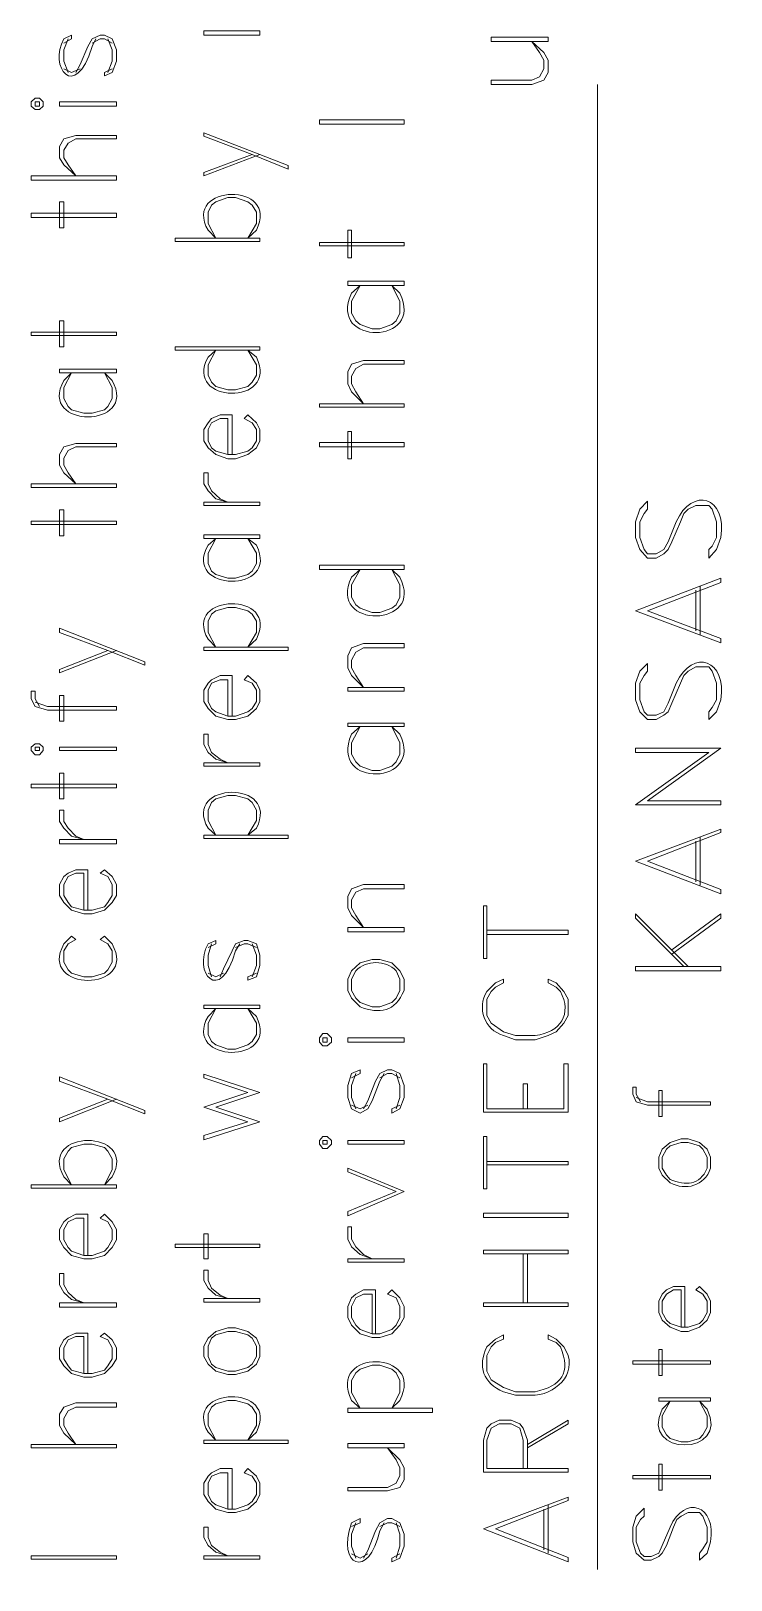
# Model space of a CAD drawing. Header units: inches. Extents: x 5 to 516, y -193 to 129.
# Drawn here: x 137.2 to 139.9, y 64.64 to 70.63 of the extents above; entities that cross this region are included whole.
import ezdxf

# ---------------------------------------------------------------- set-up
doc = ezdxf.new("R2010")
doc.units = ezdxf.units.IN
doc.header["$MEASUREMENT"] = 0
doc.layers.add('PDF_Geometry', color=7, linetype='Continuous')

msp = doc.modelspace()

# ---------------------------------------------------------------- linework, layer by layer
at = {"layer": 'PDF_Geometry', "lineweight": 15}
for points in [[(137.323641, 70.5810031), (137.353641, 70.5976698), (137.353641, 70.6110031), (137.323641, 70.5976698)], [(137.370307, 70.4676722), (137.3869737, 70.4976722), (137.4169737, 70.5676722), (137.4336404, 70.5976722), (137.4636404, 70.6110055), (137.480307, 70.6110055), (137.510307, 70.5976722), (137.5269737, 70.5543389), (137.5269737, 70.5110055), (137.510307, 70.4676722), (137.480307, 70.4543388)], [(137.3403074, 70.5976703), (137.3236407, 70.554337), (137.3236407, 70.5110036), (137.3403074, 70.4676703)], [(137.433641, 70.5676697), (137.4469744, 70.5976698)], [(137.4336412, 70.5810077), (137.4636412, 70.5976744), (137.4803079, 70.5976744), (137.5103079, 70.5810077)], [(137.4936404, 70.5976703), (137.5103071, 70.554337), (137.5103071, 70.5110036), (137.4936404, 70.4676703)], [(137.3236406, 70.481005), (137.3536406, 70.4676716), (137.3869739, 70.481005)], [(137.5103073, 70.481005), (137.4803073, 70.4676716), (137.4803073, 70.4543383)], [(139.3836408, 64.6843397), (139.3836408, 70.421007)], [(138.0803079, 70.1510082), (137.8636412, 70.0676749), (137.8636412, 70.0810082), (138.0503079, 70.1510082)], [(138.0669738, 69.857671), (138.0336405, 69.827671), (138.0669738, 69.8843377), (138.0669738, 69.9276711), (138.0503072, 69.9543377), (138.0336405, 69.9676711), (137.9869738, 69.9843377), (137.9569738, 69.9843377), (137.9103071, 69.9676711), (137.8936405, 69.9543377), (137.8803071, 69.9276711), (137.8803071, 69.8843377), (137.9103071, 69.827671), (137.8803071, 69.857671)], [(138.6203074, 69.614335), (138.5903074, 69.644335), (138.6203074, 69.584335), (138.6203074, 69.5376683), (138.6069741, 69.5076683), (138.5903074, 69.494335), (138.5436408, 69.4776683), (138.5136408, 69.4776683), (138.4669741, 69.494335), (138.4503074, 69.5076683), (138.4336408, 69.5376683), (138.4336408, 69.584335), (138.4669741, 69.644335), (138.4336408, 69.614335)], [(138.0669738, 69.3676683), (138.0336405, 69.394335), (138.0669738, 69.3376683), (138.0669738, 69.2976683), (138.0503072, 69.2710016), (138.0336405, 69.254335), (137.9869738, 69.2410016), (137.9569738, 69.2410016), (137.9103071, 69.254335), (137.8936405, 69.2710016), (137.8803071, 69.2976683), (137.8803071, 69.3376683), (137.9103071, 69.394335), (137.8803071, 69.3676683)], [(137.5103077, 69.2776718), (137.4803077, 69.3076718), (137.5103077, 69.2510051), (137.5103077, 69.2076718), (137.4936411, 69.1776718), (137.4803077, 69.1643385), (137.433641, 69.1510051), (137.4003077, 69.1510051), (137.353641, 69.1643385), (137.3403077, 69.1776718), (137.323641, 69.2076718), (137.323641, 69.2510051), (137.353641, 69.3076718), (137.323641, 69.2776718)], [(137.9736404, 68.9910011), (137.9736404, 69.1443344), (137.9269738, 69.1443344), (137.8936404, 69.1310011), (137.8803071, 69.1143344), (137.8636404, 69.0876677), (137.8636404, 69.0443344), (137.8803071, 69.0176677), (137.9103071, 68.9910011), (137.9569738, 68.9743344), (137.9869738, 68.9743344), (138.0336404, 68.9910011), (138.0669738, 69.0176677), (138.0803071, 69.0443344), (138.0803071, 69.0876677), (138.0669738, 69.1143344), (138.0336404, 69.1443344)], [(137.9569745, 68.9910011), (137.9569745, 69.1310011), (137.9269745, 69.1310011), (137.8936411, 69.1143344), (137.8803078, 69.0876677), (137.8803078, 69.0443344), (137.8936411, 69.0176677), (137.9103078, 69.0043344), (137.9569745, 68.9910011), (137.9869745, 68.9910011), (138.0336411, 69.0043344), (138.0503078, 69.0176677), (138.0669745, 69.0443344), (138.0669745, 69.0876677), (138.0503078, 69.1143344), (138.0203078, 69.1310011), (138.0336411, 69.1443344)], [(139.6869739, 68.7310016), (139.6569739, 68.6543349), (139.6403073, 68.6243349), (139.6103073, 68.6076682), (139.5769739, 68.6076682), (139.5636406, 68.6243349), (139.5469739, 68.6710016), (139.5469739, 68.7310016), (139.5636406, 68.7643349), (139.5769739, 68.7810016), (139.5769739, 68.8110016), (139.5469739, 68.7810016), (139.5303073, 68.7310016), (139.5303073, 68.6710016), (139.5469739, 68.6243349), (139.5769739, 68.5910016), (139.6103073, 68.5910016), (139.6403073, 68.6076682), (139.6569739, 68.6243349), (139.6703073, 68.6543349), (139.7036406, 68.7310016), (139.716974, 68.7643349), (139.7336406, 68.7810016), (139.7636406, 68.7943349), (139.8136406, 68.7943349), (139.826974, 68.7810016), (139.8436406, 68.7310016), (139.8436406, 68.6710016), (139.826974, 68.6376682), (139.8136406, 68.6243349), (139.8136406, 68.5910016), (139.8436406, 68.6243349), (139.8603073, 68.6710016)], [(138.0669738, 68.641004), (138.0336405, 68.6676707), (138.0669738, 68.611004), (138.0669738, 68.571004), (138.0503072, 68.541004), (138.0336405, 68.5276707), (137.9869738, 68.5143373), (137.9569738, 68.5143373), (137.9103071, 68.5276707), (137.8936405, 68.541004), (137.8803071, 68.571004), (137.8803071, 68.611004), (137.9103071, 68.6676707), (137.8803071, 68.641004)], [(138.6203074, 68.5176688), (138.5903074, 68.5476688), (138.6203074, 68.4876688), (138.6203074, 68.4410021), (138.6069741, 68.4110021), (138.5903074, 68.3976688), (138.5436408, 68.3810021), (138.5136408, 68.3810021), (138.4669741, 68.3976688), (138.4503074, 68.4110021), (138.4336408, 68.4410021), (138.4336408, 68.4876688), (138.4669741, 68.5476688), (138.4336408, 68.5176688)], [(139.5303073, 68.3876753), (139.8603073, 68.5143419), (139.8603073, 68.4976753), (139.5769739, 68.3876753), (139.8603073, 68.2810086), (139.8603073, 68.2643419)], [(139.7636407, 68.3110015), (139.7636407, 68.4676682)], [(139.7803075, 68.2943389), (139.7803075, 68.484339)], [(138.0669738, 68.2776742), (138.0336405, 68.2476742), (138.0669738, 68.3043408), (138.0669738, 68.3476742), (138.0503072, 68.3743409), (138.0336405, 68.3876742), (137.9869738, 68.4010075), (137.9569738, 68.4010075), (137.9103071, 68.3876742), (137.8936405, 68.3743409), (137.8803071, 68.3476742), (137.8803071, 68.3043408), (137.9103071, 68.2476742), (137.8803071, 68.2776742)], [(139.5303075, 68.3876753), (139.8603075, 68.2643419)], [(137.5269741, 68.2343414), (137.3069741, 68.1476747), (137.3069741, 68.161008), (137.4936408, 68.2343414)], [(139.6869739, 68.1076734), (139.6569739, 68.0310067), (139.6403073, 67.9976733), (139.6103073, 67.98434), (139.5769739, 67.98434), (139.5636406, 67.9976733), (139.5469739, 68.04434), (139.5469739, 68.1076734), (139.5636406, 68.1376734), (139.5769739, 68.15434), (139.5769739, 68.18434), (139.5469739, 68.15434), (139.5303073, 68.1076734), (139.5303073, 68.04434), (139.5469739, 67.9976733), (139.5769739, 67.9676733), (139.6103073, 67.9676733), (139.6403073, 67.98434), (139.6569739, 67.9976733), (139.6703073, 68.0310067), (139.7036406, 68.1076734), (139.716974, 68.1376734), (139.7336406, 68.15434), (139.7636406, 68.1710067), (139.8136406, 68.1710067), (139.826974, 68.15434), (139.8436406, 68.1076734), (139.8436406, 68.04434), (139.826974, 68.01434), (139.8136406, 67.9976733), (139.8136406, 67.9676733), (139.8436406, 67.9976733), (139.8603073, 68.04434)], [(137.9736404, 67.9810048), (137.9736404, 68.1376715), (137.9269738, 68.1376715), (137.8936404, 68.1210048), (137.8803071, 68.1076715), (137.8636404, 68.0810048), (137.8636404, 68.0376714), (137.8803071, 68.0110048), (137.9103071, 67.9810048), (137.9569738, 67.9676714), (137.9869738, 67.9676714), (138.0336404, 67.9810048), (138.0669738, 68.0110048), (138.0803071, 68.0376714), (138.0803071, 68.0810048), (138.0669738, 68.1076715), (138.0336404, 68.1376715)], [(137.9569745, 67.9810048), (137.9569745, 68.1210048), (137.9269745, 68.1210048), (137.8936411, 68.1076715), (137.8803078, 68.0810048), (137.8803078, 68.0376714), (137.8936411, 68.0110048), (137.9103078, 67.9976714), (137.9569745, 67.9810048), (137.9869745, 67.9810048), (138.0336411, 67.9976714), (138.0503078, 68.0110048), (138.0669745, 68.0376714), (138.0669745, 68.0810048), (138.0503078, 68.1076715), (138.0203078, 68.1210048), (138.0336411, 68.1376715)], [(137.2303073, 68.0176709), (137.2136406, 68.0476709), (137.2136406, 68.0776709), (137.196974, 68.0776709), (137.196974, 68.0476709), (137.2136406, 68.0176709), (137.2603073, 68.0043376), (137.526974, 68.0043376), (137.526974, 68.0176709)], [(137.2136408, 68.0343359), (137.2603075, 68.0176693), (137.5269741, 68.0176693)], [(138.6203074, 67.9110064), (138.5903074, 67.9410064), (138.6203074, 67.8776731), (138.6203074, 67.8343397), (138.6069741, 67.8043397), (138.5903074, 67.7876731), (138.5436408, 67.7710064), (138.5136408, 67.7710064), (138.4669741, 67.7876731), (138.4503074, 67.8043397), (138.4336408, 67.8343397), (138.4336408, 67.8776731), (138.4669741, 67.9410064), (138.4336408, 67.9110064)], [(139.8603075, 67.8576752), (139.5303075, 67.8576752), (139.5303075, 67.8410086), (139.8136408, 67.8410086), (139.5303075, 67.6376752), (139.8603075, 67.6376752)], [(139.8603073, 67.8576712), (139.5769739, 67.6543378), (139.8603073, 67.6543378), (139.8603073, 67.6376711)], [(138.0669738, 67.5476698), (138.0336405, 67.5210031), (138.0669738, 67.5776698), (138.0669738, 67.6176698), (138.0503072, 67.6476698), (138.0336405, 67.6610031), (137.9869738, 67.6743365), (137.9569738, 67.6743365), (137.9103071, 67.6610031), (137.8936405, 67.6476698), (137.8803071, 67.6176698), (137.8803071, 67.5776698), (137.9103071, 67.5210031), (137.8803071, 67.5476698)], [(139.5303073, 67.4210072), (139.8603073, 67.5443405), (139.8603073, 67.5310072), (139.5769739, 67.4210072), (139.8603073, 67.3110072), (139.8603073, 67.2943405)], [(139.7803075, 67.3276708), (139.7803075, 67.5143375)], [(139.7636407, 67.3410036), (139.7636407, 67.4976703)], [(137.4169743, 67.2310047), (137.4169743, 67.3876714), (137.3703077, 67.3876714), (137.3403077, 67.3743381), (137.323641, 67.3610047), (137.3069743, 67.3310047), (137.3069743, 67.2876714), (137.323641, 67.2610047), (137.353641, 67.2310047), (137.4003077, 67.2176714), (137.433641, 67.2176714), (137.4803077, 67.2310047), (137.5103077, 67.2610047), (137.5269744, 67.2876714), (137.5269744, 67.3310047), (137.5103077, 67.3610047), (137.4803077, 67.3876714)], [(137.4003075, 67.2310047), (137.4003075, 67.3743381), (137.3703075, 67.3743381), (137.3403075, 67.3610047), (137.3236408, 67.3310047), (137.3236408, 67.2876714), (137.3403075, 67.2610047), (137.3536408, 67.244338), (137.4003075, 67.2310047), (137.4336408, 67.2310047), (137.4803075, 67.244338), (137.4936408, 67.2610047), (137.5103075, 67.2876714), (137.5103075, 67.3310047), (137.4936408, 67.3610047), (137.4636408, 67.3743381), (137.4803075, 67.3876714)], [(139.5303075, 67.4210072), (139.8603075, 67.2943405)], [(139.7336408, 67.0143386), (139.5303075, 67.2176719), (139.5303075, 67.2010053), (139.7169742, 67.0143386)], [(139.6703077, 67.0610014), (139.8603077, 67.2010015), (139.8603077, 67.2176681), (139.6703077, 67.0776681)], [(138.9569745, 67.1543378), (139.2703079, 67.1543378), (139.2703079, 67.1376711)], [(137.5103077, 67.101002), (137.4803077, 67.131002), (137.463641, 67.1176687), (137.4936411, 67.101002), (137.5103077, 67.0743353), (137.5103077, 67.031002), (137.4936411, 67.001002), (137.4803077, 66.9876686), (137.433641, 66.9743353), (137.4003077, 66.9743353), (137.353641, 66.9876686), (137.3403077, 67.001002), (137.323641, 67.031002), (137.323641, 67.0743353), (137.3403077, 67.101002), (137.3703077, 67.1176687), (137.353641, 67.131002), (137.323641, 67.101002)], [(137.8803071, 67.0876727), (137.9103071, 67.1010061), (137.9103071, 67.1143394), (137.8803071, 67.1010061)], [(137.8936411, 67.1010066), (137.8803078, 67.0576733), (137.8803078, 67.0176733), (137.8936411, 66.9743399)], [(137.926974, 66.9743383), (137.9403073, 67.0043383), (137.9736406, 67.0743383), (137.986974, 67.101005), (138.0203073, 67.1143383), (138.0336407, 67.1143383), (138.066974, 67.101005), (138.0803073, 67.0576716), (138.0803073, 67.0176716), (138.066974, 66.9743383), (138.0336407, 66.961005)], [(137.9869738, 67.0743394), (138.0036405, 67.1010061)], [(137.9869741, 67.0876738), (138.0203074, 67.1010071), (138.0336408, 67.1010071), (138.0669741, 67.0876738)], [(138.0503074, 67.1010066), (138.0669741, 67.0576733), (138.0669741, 67.0176733), (138.0503074, 66.9743399)], [(138.9569745, 67.1376752), (139.2703079, 67.1376752)], [(138.6369743, 66.9210071), (138.6369743, 66.9643405), (138.6203076, 66.9976738), (138.5903076, 67.0276738), (138.543641, 67.0410071), (138.513641, 67.0410071), (138.4669743, 67.0276738), (138.433641, 66.9976738), (138.4203076, 66.9643405), (138.4203076, 66.9210071), (138.433641, 66.8910071), (138.4669743, 66.8576738)], [(137.8803075, 66.9876711), (137.9103075, 66.9743378), (137.9403075, 66.9876711)], [(138.0669742, 66.9876711), (138.0336409, 66.9743378), (138.0336409, 66.9610044)], [(138.4503079, 66.9976738), (138.4336413, 66.9643405), (138.4336413, 66.9210071), (138.4503079, 66.8910071), (138.4669746, 66.8743405), (138.5136413, 66.8576738), (138.5436413, 66.8576738), (138.5903079, 66.8743405), (138.6069746, 66.8910071), (138.6203079, 66.9210071), (138.6203079, 66.9643405), (138.6069746, 66.9976738)], [(139.1436412, 66.7476686), (139.0669745, 66.7476686), (139.0203078, 66.761002), (138.9736412, 66.7943353), (138.9569745, 66.8243353), (138.9569745, 66.8876686), (138.9736412, 66.9176686), (138.9903078, 66.9343353), (139.0203078, 66.951002), (139.0203078, 66.9643353), (138.9903078, 66.951002), (138.9569745, 66.9176686)], [(139.0203078, 66.7476686), (139.0669745, 66.731002), (139.1436412, 66.731002), (139.1936412, 66.7476686), (139.2236412, 66.761002), (139.2536412, 66.7943353), (139.2703079, 66.8243353), (139.2703079, 66.8876686), (139.2536412, 66.9176686), (139.2236412, 66.951002), (139.1936412, 66.9643353), (139.1936412, 66.951002), (139.2236412, 66.9343353), (139.2403079, 66.9176686)], [(138.0669738, 66.8210066), (138.0336405, 66.8510066), (138.0669738, 66.7943399), (138.0669738, 66.7510066), (138.0503072, 66.7243399), (138.0336405, 66.7110066), (137.9869738, 66.6943399), (137.9569738, 66.6943399), (137.9103071, 66.7110066), (137.8936405, 66.7243399), (137.8803071, 66.7510066), (137.8803071, 66.7943399), (137.9103071, 66.8510066), (137.8803071, 66.8210066)], [(138.4336408, 66.5843394), (138.4669741, 66.601006), (138.4669741, 66.6143394), (138.4336408, 66.601006), (138.4203074, 66.5543394), (138.4203074, 66.5076727), (138.4336408, 66.4643393), (138.4669741, 66.4476727), (138.4969741, 66.4643393), (138.5136408, 66.4943393), (138.5436408, 66.571006), (138.5603074, 66.601006)], [(138.4503073, 66.6010066), (138.4336406, 66.5543399), (138.4336406, 66.5076732), (138.4503073, 66.4643399)], [(138.4803077, 66.4643353), (138.4969744, 66.4943353), (138.5269744, 66.5710019), (138.5436411, 66.601002), (138.5736411, 66.6143353), (138.5903077, 66.6143353), (138.6203077, 66.601002), (138.6369744, 66.5543353), (138.6369744, 66.5076686), (138.6203077, 66.4643353), (138.5903077, 66.4476686)], [(138.543641, 66.5843372), (138.573641, 66.6010039), (138.5903077, 66.6010039), (138.6203077, 66.5843372)], [(138.6069743, 66.6010066), (138.6203077, 66.5543399), (138.6203077, 66.5076732), (138.6069743, 66.4643399)], [(138.9436409, 66.6376692), (138.9436409, 66.4510025), (139.2703076, 66.4510025)], [(138.9436412, 66.6376686), (138.9569745, 66.6376686), (138.9569745, 66.4643353), (139.2536412, 66.4643353)], [(139.253641, 66.4643353), (139.253641, 66.6376686), (139.2703077, 66.6376686), (139.2703077, 66.4510019)], [(138.0803074, 66.52767), (137.8636407, 66.59767), (137.8636407, 66.5843366), (138.0336407, 66.52767)], [(139.0969739, 66.4643353), (139.0969739, 66.5610019), (139.1136406, 66.5610019), (139.1136406, 66.4643353)], [(139.5503079, 66.4910019), (139.5336412, 66.5210019), (139.5336412, 66.5476686), (139.5203079, 66.5476686), (139.5203079, 66.5210019), (139.5336412, 66.4910019), (139.5769746, 66.4776686), (139.8203079, 66.4776686), (139.8203079, 66.4910019)], [(137.5269741, 66.5010038), (137.3069741, 66.4143372), (137.3069741, 66.4276705), (137.4936408, 66.5010038)], [(137.8636407, 66.4710085), (138.0336407, 66.5276751)], [(138.0803079, 66.527674), (137.9103079, 66.4710074), (138.0803079, 66.4143407), (137.8636412, 66.3443407), (137.8636412, 66.3610074), (138.0336412, 66.4143407), (137.8636412, 66.4710074)], [(139.5336407, 66.5076702), (139.576974, 66.4910036), (139.8203074, 66.4910036)], [(138.4336413, 66.4776681), (138.4669746, 66.4643347), (138.4969746, 66.4776681)], [(138.6203071, 66.4776681), (138.5903071, 66.4643347), (138.5903071, 66.4476681)], [(137.5103077, 66.2010071), (137.4803077, 66.1710071), (137.5103077, 66.2276737), (137.5103077, 66.2710071), (137.4936411, 66.3010071), (137.4803077, 66.3143404), (137.433641, 66.3276738), (137.4003077, 66.3276738), (137.353641, 66.3143404), (137.3403077, 66.3010071), (137.323641, 66.2710071), (137.323641, 66.2276737), (137.353641, 66.1710071), (137.323641, 66.2010071)], [(139.8203072, 66.2343412), (139.8203072, 66.2776746), (139.8069739, 66.3076746), (139.7769739, 66.3343412), (139.7336406, 66.3476746), (139.7069739, 66.3476746), (139.6636405, 66.3343412), (139.6336405, 66.3076746), (139.6203072, 66.2776746), (139.6203072, 66.2343412), (139.6336405, 66.2076746), (139.6636405, 66.1776746)], [(139.8069742, 66.2343412), (139.8069742, 66.2776746), (139.7903075, 66.3076746), (139.7769742, 66.3210079), (139.7336409, 66.3343412), (139.7069742, 66.3343412), (139.6636409, 66.3210079), (139.6503075, 66.3076746), (139.6336408, 66.2776746), (139.6336408, 66.2343412), (139.6503075, 66.2076746), (139.6636409, 66.1910079)], [(138.9569745, 66.2610068), (139.2703079, 66.2610068), (139.2703079, 66.2476735)], [(138.9569745, 66.247674), (139.2703079, 66.247674)], [(138.6369743, 66.1443412), (138.4203076, 66.2343412), (138.4203076, 66.2210079), (138.6069743, 66.1443412)], [(138.636974, 66.1443347), (138.4203073, 66.0510014), (138.4203073, 66.067668), (138.606974, 66.1443347)], [(137.4169743, 65.8976713), (137.4169743, 66.0576713), (137.3703077, 66.0576713), (137.3403077, 66.0410046), (137.323641, 66.0276713), (137.3069743, 65.9976713), (137.3069743, 65.9576713), (137.323641, 65.9276713), (137.353641, 65.8976713), (137.4003077, 65.8843379), (137.433641, 65.8843379), (137.4803077, 65.8976713), (137.5103077, 65.9276713), (137.5269744, 65.9576713), (137.5269744, 65.9976713), (137.5103077, 66.0276713), (137.4803077, 66.0576713)], [(137.4003075, 65.8976713), (137.4003075, 66.0410046), (137.3703075, 66.0410046), (137.3403075, 66.0276713), (137.3236408, 65.9976713), (137.3236408, 65.9576713), (137.3403075, 65.9276713), (137.3536408, 65.9143379), (137.4003075, 65.8976713), (137.4336408, 65.8976713), (137.4803075, 65.9143379), (137.4936408, 65.9276713), (137.5103075, 65.9576713), (137.5103075, 65.9976713), (137.4936408, 66.0276713), (137.4636408, 66.0410046), (137.4803075, 66.0576713)], [(139.0969739, 65.7143352), (139.0969739, 65.9043352)], [(139.1136408, 65.7143352), (139.1136408, 65.9043352)], [(138.5269742, 65.5943401), (138.5269742, 65.7643401), (138.4803075, 65.7643401), (138.4503075, 65.7476734), (138.4336409, 65.7343401), (138.4203075, 65.7010068), (138.4203075, 65.6576734), (138.4336409, 65.6276734), (138.4669742, 65.5943401), (138.5136409, 65.5810068), (138.5436409, 65.5810068), (138.5903075, 65.5943401), (138.6203075, 65.6276734), (138.6369742, 65.6576734), (138.6369742, 65.7010068), (138.6203075, 65.7343401), (138.5903075, 65.7643401)], [(138.5136406, 65.5943401), (138.5136406, 65.7476734), (138.4803072, 65.7476734), (138.4503072, 65.7343401), (138.4336405, 65.7010068), (138.4336405, 65.6576734), (138.4503072, 65.6276734), (138.4669739, 65.6110068), (138.5136406, 65.5943401), (138.5436406, 65.5943401), (138.5903072, 65.6110068), (138.6069739, 65.6276734), (138.6203072, 65.6576734), (138.6203072, 65.7010068), (138.6069739, 65.7343401), (138.5736406, 65.7476734), (138.5903072, 65.7643401)], [(139.7203074, 65.6210057), (139.7203074, 65.7776724), (139.676974, 65.7776724), (139.6503074, 65.764339), (139.6336407, 65.7476723), (139.6203074, 65.7210057), (139.6203074, 65.6776723), (139.6336407, 65.6476723), (139.6636407, 65.6210057), (139.7069741, 65.604339), (139.7336407, 65.604339), (139.7769741, 65.6210057), (139.8069741, 65.6476723), (139.8203074, 65.6776723), (139.8203074, 65.7210057), (139.8069741, 65.7476723), (139.7769741, 65.7776724)], [(139.7069746, 65.6210057), (139.7069746, 65.764339), (139.6769746, 65.764339), (139.6503079, 65.7476723), (139.6336413, 65.7210057), (139.6336413, 65.6776723), (139.6503079, 65.6476723), (139.6636413, 65.634339), (139.7069746, 65.6210057), (139.7336413, 65.6210057), (139.7769746, 65.634339), (139.7903079, 65.6476723), (139.8069746, 65.6776723), (139.8069746, 65.7210057), (139.7903079, 65.7476723), (139.7636413, 65.764339), (139.7769746, 65.7776724)], [(137.4169743, 65.4410062), (137.4169743, 65.5976729), (137.3703077, 65.5976729), (137.3403077, 65.5843395), (137.323641, 65.5710062), (137.3069743, 65.5410062), (137.3069743, 65.4976729), (137.323641, 65.4710062), (137.353641, 65.4410062), (137.4003077, 65.4276729), (137.433641, 65.4276729), (137.4803077, 65.4410062), (137.5103077, 65.4710062), (137.5269744, 65.4976729), (137.5269744, 65.5410062), (137.5103077, 65.5710062), (137.4803077, 65.5976729)], [(137.4003075, 65.4410062), (137.4003075, 65.5843395), (137.3703075, 65.5843395), (137.3403075, 65.5710062), (137.3236408, 65.5410062), (137.3236408, 65.4976729), (137.3403075, 65.4710062), (137.3536408, 65.4543395), (137.4003075, 65.4410062), (137.4336408, 65.4410062), (137.4803075, 65.4543395), (137.4936408, 65.4710062), (137.5103075, 65.4976729), (137.5103075, 65.5410062), (137.4936408, 65.5710062), (137.4636408, 65.5843395), (137.4803075, 65.5976729)], [(139.1436412, 65.3710035), (139.0669745, 65.3710035), (139.0203078, 65.3876701), (138.9736412, 65.4176702), (138.9569745, 65.4510035), (138.9569745, 65.5110035), (138.9736412, 65.5443368), (138.9903078, 65.5610035), (139.0203078, 65.5743368), (139.0203078, 65.5910035), (138.9903078, 65.5743368), (138.9569745, 65.5443368)], [(139.2536412, 65.5443368), (139.2236412, 65.5743368), (139.1936412, 65.5910035), (139.1936412, 65.5743368), (139.2236412, 65.5610035), (139.2403079, 65.5443368)], [(138.6203074, 65.3376715), (138.5903074, 65.3076715), (138.6203074, 65.3676715), (138.6203074, 65.4143382), (138.6069741, 65.4443382), (138.5903074, 65.4576715), (138.5436408, 65.4743382), (138.5136408, 65.4743382), (138.4669741, 65.4576715), (138.4503074, 65.4443382), (138.4336408, 65.4143382), (138.4336408, 65.3676715), (138.4669741, 65.3076715), (138.4336408, 65.3376715)], [(139.0203078, 65.3710035), (139.0669745, 65.3576701), (139.1436412, 65.3576701)], [(138.0669738, 65.2143398), (138.0336405, 65.1843398), (138.0669738, 65.2410065), (138.0669738, 65.2843398), (138.0503072, 65.3110065), (138.0336405, 65.3243398), (137.9869738, 65.3376731), (137.9569738, 65.3376731), (137.9103071, 65.3243398), (137.8936405, 65.3110065), (137.8803071, 65.2843398), (137.8803071, 65.2410065), (137.9103071, 65.1843398), (137.8803071, 65.2143398)], [(139.8069747, 65.3043371), (139.7769747, 65.3343371), (139.8069747, 65.2776704), (139.8069747, 65.2343371), (139.790308, 65.2043371), (139.7769747, 65.1910037), (139.7336413, 65.1776704), (139.7069747, 65.1776704), (139.6636413, 65.1910037), (139.650308, 65.2043371), (139.6336413, 65.2343371), (139.6336413, 65.2776704), (139.6636413, 65.3343371), (139.6336413, 65.3043371)], [(139.1136409, 65.0743346), (139.1136409, 65.1843346), (139.0969742, 65.2310013), (139.0836409, 65.247668), (139.0503076, 65.2610013), (139.0036409, 65.2610013), (138.9736409, 65.247668), (138.9569742, 65.2310013), (138.9436409, 65.1843346), (138.9436409, 65.0610013), (139.2703076, 65.0610013)], [(139.0969745, 65.0743341), (139.0969745, 65.1843341), (139.0836412, 65.2310008), (139.0503079, 65.2476674), (139.0036412, 65.2476674), (138.9736412, 65.2310008), (138.9569745, 65.1843341), (138.9569745, 65.0743341), (139.2703079, 65.0743341), (139.2703079, 65.0610007)], [(139.1136408, 65.1543376), (139.2703075, 65.247671), (139.2703075, 65.2610043), (139.1136408, 65.1676709)], [(137.9736404, 64.9176704), (137.9736404, 65.0743371), (137.9269738, 65.0743371), (137.8936404, 65.0576704), (137.8803071, 65.0443371), (137.8636404, 65.0176704), (137.8636404, 64.9743371), (137.8803071, 64.9476704), (137.9103071, 64.9176704), (137.9569738, 64.904337), (137.9869738, 64.904337), (138.0336404, 64.9176704), (138.0669738, 64.9476704), (138.0803071, 64.9743371), (138.0803071, 65.0176704), (138.0669738, 65.0443371), (138.0336404, 65.0743371)], [(137.9569745, 64.9176704), (137.9569745, 65.0576704), (137.9269745, 65.0576704), (137.8936411, 65.0443371), (137.8803078, 65.0176704), (137.8803078, 64.9743371), (137.8936411, 64.9476704), (137.9103078, 64.9343371), (137.9569745, 64.9176704), (137.9869745, 64.9176704), (138.0336411, 64.9343371), (138.0503078, 64.9476704), (138.0669745, 64.9743371), (138.0669745, 65.0176704), (138.0503078, 65.0443371), (138.0203078, 65.0576704), (138.0336411, 65.0743371)], [(138.9436407, 64.8410034), (139.2703074, 64.9643368), (139.2703074, 64.9510034), (138.9903074, 64.8410034), (139.2703074, 64.7310034), (139.2703074, 64.7143368)], [(139.1936409, 64.7476739), (139.1936409, 64.9343406)], [(138.4336408, 64.8510018), (138.4669741, 64.8643351), (138.4669741, 64.8810018), (138.4336408, 64.8643351)], [(138.4803077, 64.7276679), (138.4969744, 64.7576679), (138.5269744, 64.8343346), (138.5436411, 64.8643346), (138.5736411, 64.8810013), (138.5903077, 64.8810013), (138.6203077, 64.8643346), (138.6369744, 64.8210013), (138.6369744, 64.7743346), (138.6203077, 64.7276679), (138.5903077, 64.7143346)], [(139.1769741, 64.7610067), (139.1769741, 64.9176734)], [(139.6636412, 64.8476736), (139.6336412, 64.7776736), (139.6203078, 64.7476736), (139.5903078, 64.7343403), (139.5636411, 64.7343403), (139.5503078, 64.7476736), (139.5336411, 64.791007), (139.5336411, 64.8476736), (139.5503078, 64.8776736), (139.5636411, 64.891007), (139.5636411, 64.921007), (139.5336411, 64.891007), (139.5203078, 64.8476736), (139.5203078, 64.791007), (139.5336411, 64.7476736), (139.5636411, 64.721007), (139.5903078, 64.721007), (139.6203078, 64.7343403), (139.6336412, 64.7476736), (139.6503078, 64.7776736), (139.6769745, 64.8476736), (139.6903078, 64.8776736), (139.7069745, 64.891007), (139.7336412, 64.9043403), (139.7769745, 64.9043403), (139.7903078, 64.891007), (139.8069745, 64.8476736), (139.8069745, 64.791007), (139.7903078, 64.7643403), (139.7769745, 64.7476736), (139.7769745, 64.721007), (139.8069745, 64.7476736), (139.8203078, 64.791007)], [(138.4503073, 64.8643392), (138.4336406, 64.8210059), (138.4336406, 64.7743392), (138.4503073, 64.7276725)], [(138.5436408, 64.8343351), (138.5603074, 64.8643351)], [(138.543641, 64.8510064), (138.573641, 64.8643398), (138.5903077, 64.8643398), (138.6203077, 64.8510064)], [(138.6069743, 64.8643392), (138.6203077, 64.8210059), (138.6203077, 64.7743392), (138.6069743, 64.7276725)], [(138.9436409, 64.8410034), (139.2703076, 64.7143368)], [(138.4336413, 64.7443373), (138.4669746, 64.7276706), (138.4969746, 64.7443373)], [(138.6203071, 64.7443373), (138.5903071, 64.7276706), (138.5903071, 64.7143373)]]:
    msp.add_lwpolyline(points, dxfattribs=at)
for points in [[(138.0803074, 70.6276698), (137.8636407, 70.6276698), (137.8636407, 70.6110031), (138.0803074, 70.6110031)], [(139.1936405, 70.6043408), (138.9736405, 70.6043408), (138.9736405, 70.5876741), (139.1936405, 70.5876741)], [(139.1303072, 70.5876741), (139.1603072, 70.5443408), (139.1769739, 70.5143408), (139.1769739, 70.4810074), (139.1603072, 70.4510074), (139.1303072, 70.4376741), (138.9736405, 70.4376741), (138.9736405, 70.4210074), (139.1303072, 70.4210074), (139.1769739, 70.4376741), (139.1936405, 70.4676741), (139.1936405, 70.5143408), (139.1769739, 70.5443408)], [(137.196974, 70.3376741), (137.2136406, 70.3243407), (137.2303073, 70.3243407), (137.2436406, 70.3376741), (137.2436406, 70.3543407), (137.2303073, 70.3676741), (137.2136406, 70.3676741), (137.196974, 70.3543407)], [(137.2136408, 70.3543407), (137.2136408, 70.3376741), (137.2303075, 70.3376741), (137.2303075, 70.3543407)], [(137.5269737, 70.3543407), (137.3069737, 70.3543407), (137.3069737, 70.3376741), (137.5269737, 70.3376741)], [(138.6369745, 70.2843402), (138.3103078, 70.2843402), (138.3103078, 70.2676735), (138.6369745, 70.2676735)], [(137.5269737, 70.2243415), (137.5269737, 70.2110082), (137.370307, 70.2110082), (137.340307, 70.1943415), (137.3236404, 70.1676749), (137.3236404, 70.1376749), (137.340307, 70.1110082), (137.370307, 70.0676749), (137.3236404, 70.1110082), (137.3069737, 70.1376749), (137.3069737, 70.1810082), (137.3236404, 70.2110082), (137.370307, 70.2243415)], [(138.1903074, 70.0943415), (138.1903074, 70.1076749), (138.0803074, 70.1510082), (137.8636407, 70.2343415), (137.8636407, 70.2210082), (138.0503074, 70.1510082)], [(137.526974, 70.0676722), (137.196974, 70.0676722), (137.196974, 70.0510055), (137.526974, 70.0510055)], [(137.3236404, 69.9676694), (137.3236404, 69.8676694), (137.3069737, 69.8676694), (137.3069737, 69.9676694)], [(137.526974, 69.9243345), (137.196974, 69.9243345), (137.196974, 69.9076678), (137.526974, 69.9076678)], [(138.433641, 69.8576708), (138.433641, 69.7510041), (138.4203076, 69.7510041), (138.4203076, 69.8576708)], [(138.0803076, 69.8276716), (137.7536409, 69.8276716), (137.7536409, 69.8143383), (138.0803076, 69.8143383)], [(138.6369745, 69.8110022), (138.3103078, 69.8110022), (138.3103078, 69.7976689), (138.6369745, 69.7976689)], [(138.6369743, 69.6610017), (138.4203076, 69.6610017), (138.4203076, 69.644335), (138.6369743, 69.644335)], [(137.3236404, 69.5076678), (137.3236404, 69.4076678), (137.3069737, 69.4076678), (137.3069737, 69.5076678)], [(137.526974, 69.4643361), (137.196974, 69.4643361), (137.196974, 69.4510027), (137.526974, 69.4510027)], [(138.0803076, 69.4076683), (137.7536409, 69.4076683), (137.7536409, 69.394335), (138.0803076, 69.394335)], [(138.6369744, 69.3543366), (138.6369744, 69.3410033), (138.4803077, 69.3410033), (138.4503077, 69.3243366), (138.4336411, 69.2943366), (138.4336411, 69.2643366), (138.4503077, 69.2343366), (138.4803077, 69.1876699), (138.4336411, 69.2343366), (138.4203077, 69.2643366), (138.4203077, 69.3110033), (138.4336411, 69.3410033), (138.4803077, 69.3543366)], [(137.5269737, 69.3210052), (137.3069737, 69.3210052), (137.3069737, 69.3076718), (137.5269737, 69.3076718)], [(138.6369745, 69.1876705), (138.3103078, 69.1876705), (138.3103078, 69.1743371), (138.6369745, 69.1743371)], [(138.433641, 69.0810051), (138.433641, 68.9743385), (138.4203076, 68.9743385), (138.4203076, 69.0810051)], [(137.5269737, 69.034339), (137.5269737, 69.0210057), (137.370307, 69.0210057), (137.340307, 69.0076723), (137.3236404, 68.9776723), (137.3236404, 68.9510057), (137.340307, 68.9210057), (137.370307, 68.8776723), (137.3236404, 68.9210057), (137.3069737, 68.9510057), (137.3069737, 68.9910057), (137.3236404, 69.0210057), (137.370307, 69.034339)], [(138.6369745, 69.0376699), (138.3103078, 69.0376699), (138.3103078, 69.0210032), (138.6369745, 69.0210032)], [(137.526974, 68.8776729), (137.196974, 68.8776729), (137.196974, 68.8643395), (137.526974, 68.8643395)], [(137.8636411, 68.9210051), (137.8803078, 68.9210051), (137.8803078, 68.8776718), (137.8936411, 68.8510051), (137.9269745, 68.8210051), (137.9569745, 68.8076718), (137.9103078, 68.8210051), (137.8803078, 68.8510051), (137.8636411, 68.8776718)], [(137.3236404, 68.7776737), (137.3236404, 68.6776737), (137.3069737, 68.6776737), (137.3069737, 68.7776737)], [(138.0803074, 68.8076723), (137.8636407, 68.8076723), (137.8636407, 68.794339), (138.0803074, 68.794339)], [(137.526974, 68.734342), (137.196974, 68.734342), (137.196974, 68.7210086), (137.526974, 68.7210086)], [(138.0803074, 68.681004), (137.8636407, 68.681004), (137.8636407, 68.6676707), (138.0803074, 68.6676707)], [(138.6369745, 68.5643354), (138.3103078, 68.5643354), (138.3103078, 68.5476688), (138.6369745, 68.5476688)], [(137.6369738, 68.1776712), (137.6369738, 68.1910045), (137.3069737, 68.3210045), (137.3069737, 68.3043379), (137.4936404, 68.2343379)], [(138.1903074, 68.2476747), (137.8636407, 68.2476747), (137.8636407, 68.2343414), (138.1903074, 68.2343414)], [(138.6369744, 68.2610037), (138.6369744, 68.244337), (138.4803077, 68.244337), (138.4503077, 68.2276704), (138.4336411, 68.1976704), (138.4336411, 68.1676704), (138.4503077, 68.1376704), (138.4803077, 68.0910037), (138.4336411, 68.1376704), (138.4203077, 68.1676704), (138.4203077, 68.214337), (138.4336411, 68.244337), (138.4803077, 68.2610037)], [(137.3236404, 68.0610056), (137.3236404, 67.9610056), (137.3069737, 67.9610056), (137.3069737, 68.0610056)], [(138.6369743, 68.0910042), (138.4203076, 68.0910042), (138.4203076, 68.0776709), (138.6369743, 68.0776709)], [(138.6369743, 67.9543397), (138.4203076, 67.9543397), (138.4203076, 67.9410064), (138.6369743, 67.9410064)], [(137.196974, 67.8476701), (137.2136406, 67.8310034), (137.2303073, 67.8310034), (137.2436406, 67.8476701), (137.2436406, 67.8610034), (137.2303073, 67.8743367), (137.2136406, 67.8743367), (137.196974, 67.8610034)], [(137.2136408, 67.8610034), (137.2136408, 67.8476701), (137.2303075, 67.8476701), (137.2303075, 67.8610034)], [(137.5269737, 67.8610034), (137.3069737, 67.8610034), (137.3069737, 67.8476701), (137.5269737, 67.8476701)], [(137.8636411, 67.9110053), (137.8803078, 67.9110053), (137.8803078, 67.8710053), (137.8936411, 67.8410053), (137.9269745, 67.8143386), (137.9569745, 67.8010053), (137.9103078, 67.8143386), (137.8803078, 67.8410053), (137.8636411, 67.8710053)], [(138.0803074, 67.8010058), (137.8636407, 67.8010058), (137.8636407, 67.7876725), (138.0803074, 67.7876725)], [(137.3236404, 67.7610042), (137.3236404, 67.6610042), (137.3069737, 67.6610042), (137.3069737, 67.7610042)], [(137.526974, 67.7176725), (137.196974, 67.7176725), (137.196974, 67.7043392), (137.526974, 67.7043392)], [(137.3069742, 67.6176739), (137.3236408, 67.6176739), (137.3236408, 67.5743405), (137.3403075, 67.5476738), (137.3703075, 67.5176738), (137.4003075, 67.5043405), (137.3536408, 67.5176738), (137.3236408, 67.5476738), (137.3069742, 67.5743405)], [(137.5269737, 67.5043378), (137.3069737, 67.5043378), (137.3069737, 67.4876711), (137.5269737, 67.4876711)], [(138.1903074, 67.5210037), (137.8636407, 67.5210037), (137.8636407, 67.5076703), (138.1903074, 67.5076703)], [(138.6369744, 67.3310074), (138.6369744, 67.3143408), (138.4803077, 67.3143408), (138.4503077, 67.3010074), (138.4336411, 67.2710074), (138.4336411, 67.2410074), (138.4503077, 67.2110074), (138.4803077, 67.1643408), (138.4336411, 67.2110074), (138.4203077, 67.2410074), (138.4203077, 67.2843408), (138.4336411, 67.3143408), (138.4803077, 67.3310074)], [(138.9569742, 67.2476722), (138.9569742, 67.0443388), (138.9436409, 67.0443388), (138.9436409, 67.2476722)], [(138.6369743, 67.164338), (138.4203076, 67.164338), (138.4203076, 67.1476714), (138.6369743, 67.1476714)], [(139.8603075, 67.0143407), (139.5303075, 67.0143407), (139.5303075, 66.9976741), (139.8603075, 66.9976741)], [(138.0803074, 66.8643399), (137.8636407, 66.8643399), (137.8636407, 66.8510066), (138.0803074, 66.8510066)], [(138.3103078, 66.7210085), (138.3236412, 66.7076751), (138.3403079, 66.7076751), (138.3569745, 66.7210085), (138.3569745, 66.7376751), (138.3403079, 66.7543418), (138.3236412, 66.7543418), (138.3103078, 66.7376751)], [(138.3236406, 66.7376751), (138.3236406, 66.7210085), (138.3403073, 66.7210085), (138.3403073, 66.7376751)], [(138.6369743, 66.7376751), (138.4203076, 66.7376751), (138.4203076, 66.7210085), (138.6369743, 66.7210085)], [(137.6369738, 66.4443404), (137.6369738, 66.4576738), (137.3069737, 66.5876738), (137.3069737, 66.5710071), (137.4936404, 66.5010071)], [(139.6336405, 66.5343399), (139.6336405, 66.4343399), (139.6203072, 66.4343399), (139.6203072, 66.5343399)], [(138.3103078, 66.3276708), (138.3236412, 66.3110041), (138.3403079, 66.3110041), (138.3569745, 66.3276708), (138.3569745, 66.3410041), (138.3403079, 66.3576708), (138.3236412, 66.3576708), (138.3103078, 66.3410041)], [(138.3236406, 66.3410041), (138.3236406, 66.3276708), (138.3403073, 66.3276708), (138.3403073, 66.3410041)], [(138.6369743, 66.3410041), (138.4203076, 66.3410041), (138.4203076, 66.3276708), (138.6369743, 66.3276708)], [(138.9569742, 66.357671), (138.9569742, 66.1543377), (138.9436409, 66.1543377), (138.9436409, 66.357671)], [(137.526974, 66.1710008), (137.196974, 66.1710008), (137.196974, 66.1576675), (137.526974, 66.1576675)], [(138.4203072, 66.0076718), (138.4336405, 66.0076718), (138.4336405, 65.9610052), (138.4503072, 65.9310052), (138.4803072, 65.9010052), (138.5136406, 65.8843385), (138.4669739, 65.9010052), (138.4336405, 65.9310052), (138.4203072, 65.9610052)], [(139.2703076, 66.0610054), (138.9436409, 66.0610054), (138.9436409, 66.0443388), (139.2703076, 66.0443388)], [(137.8803073, 65.9810052), (137.8803073, 65.8843385), (137.8636407, 65.8843385), (137.8636407, 65.9810052)], [(138.0803076, 65.9410068), (137.7536409, 65.9410068), (137.7536409, 65.9276734), (138.0803076, 65.9276734)], [(138.6369743, 65.884339), (138.4203076, 65.884339), (138.4203076, 65.8710057), (138.6369743, 65.8710057)], [(138.9436409, 65.9176705), (138.9436409, 65.9043371), (139.2703076, 65.9043371), (139.2703076, 65.9176705)], [(137.3069742, 65.8276686), (137.3236408, 65.8276686), (137.3236408, 65.7843352), (137.3403075, 65.7543352), (137.3703075, 65.7276685), (137.4003075, 65.7143352), (137.3536408, 65.7276685), (137.3236408, 65.7543352), (137.3069742, 65.7843352)], [(137.8636411, 65.8410046), (137.8803078, 65.8410046), (137.8803078, 65.8010046), (137.8936411, 65.7710046), (137.9269745, 65.7443379), (137.9569745, 65.7310046), (137.9103078, 65.7443379), (137.8803078, 65.7710046), (137.8636411, 65.8010046)], [(137.5269737, 65.7143393), (137.3069737, 65.7143393), (137.3069737, 65.6976726), (137.5269737, 65.6976726)], [(138.0803074, 65.7310051), (137.8636407, 65.7310051), (137.8636407, 65.7176718), (138.0803074, 65.7176718)], [(139.2703079, 65.7143358), (139.2703079, 65.7010024), (138.9436412, 65.7010024), (138.9436412, 65.7143358)], [(137.8636407, 65.5076702), (137.8803073, 65.4776702), (137.9103073, 65.4510035), (137.956974, 65.4376702), (137.986974, 65.4376702), (138.0336407, 65.4510035), (138.066974, 65.4776702), (138.0803074, 65.5076702), (138.0803074, 65.5476702), (138.066974, 65.5776702), (138.0336407, 65.6043368), (137.986974, 65.6176702), (137.956974, 65.6176702), (137.9103073, 65.6043368), (137.8803073, 65.5776702), (137.8636407, 65.5476702)], [(137.8803075, 65.5076702), (137.8936408, 65.4776702), (137.9103075, 65.4643368), (137.9569742, 65.4510035), (137.9869742, 65.4510035), (138.0336409, 65.4643368), (138.0503075, 65.4776702), (138.0669742, 65.5076702), (138.0669742, 65.5476702), (138.0503075, 65.5776702), (138.0336409, 65.5910035), (137.9869742, 65.6043368), (137.9569742, 65.6043368), (137.9103075, 65.5910035), (137.8936408, 65.5776702), (137.8803075, 65.5476702)], [(139.6336405, 65.5343398), (139.6336405, 65.4343398), (139.6203072, 65.4343398), (139.6203072, 65.5343398)], [(139.8203079, 65.4910013), (139.5203079, 65.4910013), (139.5203079, 65.477668), (139.8203079, 65.477668)], [(139.8203072, 65.3476704), (139.6203072, 65.3476704), (139.6203072, 65.3343371), (139.8203072, 65.3343371)], [(137.5269737, 65.3276704), (137.5269737, 65.3110037), (137.370307, 65.3110037), (137.340307, 65.2976704), (137.3236404, 65.2676704), (137.3236404, 65.2410037), (137.340307, 65.2110037), (137.370307, 65.1676704), (137.3236404, 65.2110037), (137.3069737, 65.2410037), (137.3069737, 65.2843371), (137.3236404, 65.3110037), (137.370307, 65.3276704)], [(138.7469743, 65.3076688), (138.4203076, 65.3076688), (138.4203076, 65.2910021), (138.7469743, 65.2910021)], [(137.526974, 65.1676709), (137.196974, 65.1676709), (137.196974, 65.1543376), (137.526974, 65.1543376)], [(138.1903074, 65.1843403), (137.8636407, 65.1843403), (137.8636407, 65.171007), (138.1903074, 65.171007)], [(138.6369743, 65.1710043), (138.4203076, 65.1710043), (138.4203076, 65.1543376), (138.6369743, 65.1543376)], [(138.573641, 65.1543376), (138.6069743, 65.1076709), (138.6203076, 65.0776709), (138.6203076, 65.0476709), (138.6069743, 65.0176709), (138.573641, 65.0010043), (138.4203076, 65.0010043), (138.4203076, 64.9876709), (138.573641, 64.9876709), (138.6203076, 65.0010043), (138.6369743, 65.0310043), (138.6369743, 65.0776709), (138.6203076, 65.1076709)], [(139.8203079, 65.047669), (139.5203079, 65.047669), (139.5203079, 65.0343357), (139.8203079, 65.0343357)], [(139.6336405, 65.0910007), (139.6336405, 64.9910007), (139.6203072, 64.9910007), (139.6203072, 65.0910007)], [(137.8636411, 64.8476709), (137.8803078, 64.8476709), (137.8803078, 64.8076709), (137.8936411, 64.7776709), (137.9269745, 64.7510042), (137.9569745, 64.7376709), (137.9103078, 64.7510042), (137.8803078, 64.7776709), (137.8636411, 64.8076709)], [(137.526974, 64.7376715), (137.196974, 64.7376715), (137.196974, 64.7243381), (137.526974, 64.7243381)], [(138.0803074, 64.7376715), (137.8636407, 64.7376715), (137.8636407, 64.7243381), (138.0803074, 64.7243381)]]:
    msp.add_lwpolyline(points, close=True, dxfattribs=at)
for points in [[(137.323641, 70.5976698), (137.2631966, 70.4904475), (137.3664744, 70.3502253), (137.433641, 70.5676697)], [(137.8803071, 69.857671), (137.7793071, 70.0386155), (138.1610849, 70.0469488), (138.0669738, 69.857671)], [(138.4336408, 69.614335), (138.3398074, 69.4080016), (138.7209186, 69.4164461), (138.6203074, 69.614335)], [(137.8803071, 69.3676683), (137.781696, 69.1865016), (138.1581405, 69.1768349), (138.0669738, 69.3676683)], [(137.323641, 69.2776718), (137.2204188, 69.0898385), (137.6135299, 69.0898385), (137.5103077, 69.2776718)], [(139.6869739, 68.7310016), (139.7512517, 68.8705571), (139.8826406, 68.8285016), (139.8603073, 68.6710016)], [(137.8803071, 68.641004), (137.7773071, 68.4591707), (138.1634183, 68.4518373), (138.0669738, 68.641004)], [(138.4336408, 68.5176688), (138.337363, 68.3141688), (138.723363, 68.3225021), (138.6203074, 68.5176688)], [(137.8803071, 68.2776742), (137.7793627, 68.4570075), (138.1611405, 68.4650075), (138.0669738, 68.2776742)], [(139.6869739, 68.1076734), (139.7538073, 68.2466178), (139.8835295, 68.1972289), (139.8603073, 68.04434)], [(138.4336408, 67.9110064), (138.3446407, 67.6954508), (138.7208074, 67.7171175), (138.6203074, 67.9110064)], [(137.8803071, 67.5476698), (137.7773071, 67.7295031), (138.1634183, 67.7368365), (138.0669738, 67.5476698)], [(137.323641, 67.101002), (137.2204188, 66.9131686), (137.6135299, 66.9131686), (137.5103077, 67.101002)], [(137.8803071, 67.1010061), (137.8194738, 66.9925616), (137.9265294, 66.8610616), (137.9869738, 67.0743394)], [(138.6069746, 66.9976738), (138.5653079, 67.0389516), (138.4919746, 67.0389516), (138.4503079, 66.9976738)], [(138.4669743, 66.8576738), (138.5434187, 66.8292849), (138.6023076, 66.8387293), (138.6369743, 66.9210071)], [(138.9569745, 66.9176686), (138.9171412, 66.8536131), (138.9469745, 66.7680575), (139.0203078, 66.7476686)], [(139.1436412, 66.7476686), (139.2406412, 66.7586686), (139.2870301, 66.831002), (139.2403079, 66.9176686)], [(137.8803071, 66.8210066), (137.7793071, 66.6400621), (138.1610849, 66.6317288), (138.0669738, 66.8210066)], [(137.323641, 66.2010071), (137.2204188, 66.3888404), (137.6135299, 66.3888404), (137.5103077, 66.2010071)], [(139.6636405, 66.1776746), (139.7255294, 66.1480079), (139.7959183, 66.1640079), (139.8203072, 66.2343412)], [(139.6636409, 66.1910079), (139.7244742, 66.1672301), (139.7778075, 66.1670634), (139.8069742, 66.2343412)], [(138.4336408, 65.3376715), (138.3373074, 65.5411715), (138.723363, 65.5328382), (138.6203074, 65.3376715)], [(138.9569745, 65.5443368), (138.9196967, 65.470559), (138.9428078, 65.4027813), (139.0203078, 65.3710035)], [(139.1436412, 65.3576701), (139.2358079, 65.3663368), (139.3141412, 65.4556146), (139.2536412, 65.5443368)], [(139.1436412, 65.3710035), (139.2438634, 65.3929479), (139.2842523, 65.4446146), (139.2403079, 65.5443368)], [(137.8803071, 65.2143398), (137.7793627, 65.3936731), (138.1611405, 65.4016731), (138.0669738, 65.2143398)], [(139.6336413, 65.3043371), (139.5414746, 65.1191148), (139.8990858, 65.1191148), (139.8069747, 65.3043371)], [(139.6636412, 64.8476736), (139.72103, 64.9757848), (139.8439189, 64.9328959), (139.8203078, 64.791007)], [(138.4336408, 64.8643351), (138.3760296, 64.696224), (138.5016408, 64.6437796), (138.5436408, 64.8343351)]]:
    msp.add_open_spline(points, degree=3, dxfattribs=at)

doc.saveas('drawing.dxf')
